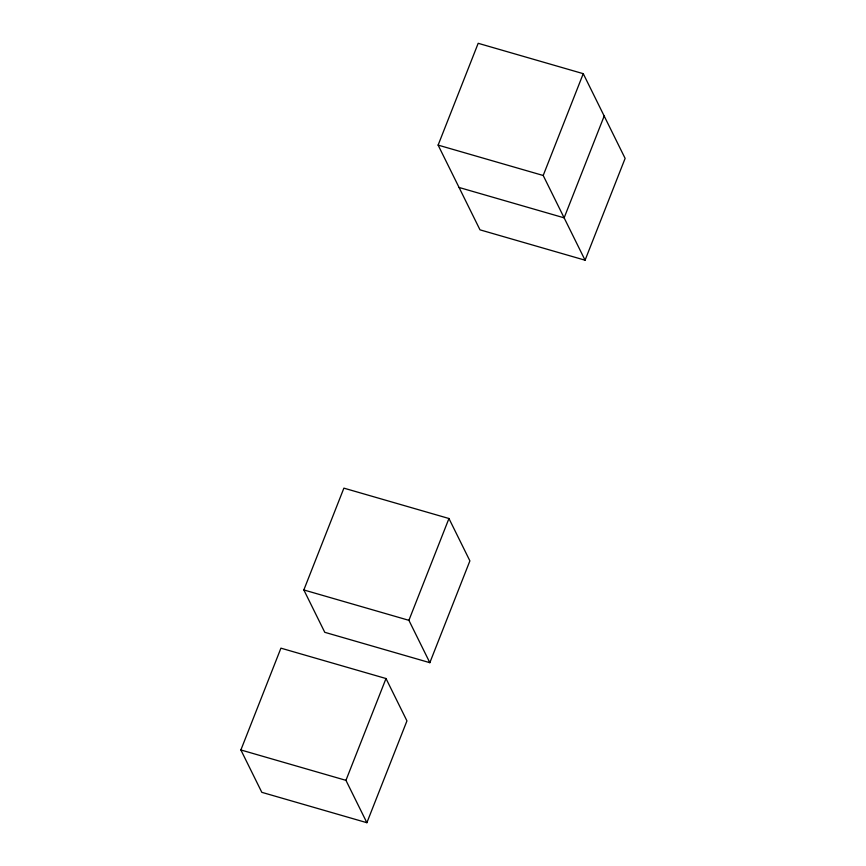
<?xml version="1.0" encoding="UTF-8"?>
<svg xmlns="http://www.w3.org/2000/svg" width="866" height="866" viewBox="0 0 866 866"><rect width="100%" height="100%" fill="white"/><g stroke="black" fill="none" stroke-linecap="round" stroke-linejoin="round"><path stroke-width="1.3" d="M438.12 145.109L478.184 43.3L583.251 73.675L625.122 158.391L585.07 260.201L479.991 229.836L438.12 145.109L543.198 175.484L585.07 260.201M240.878 749.967L280.93 648.158L386.009 678.533L406.944 720.891L366.881 822.7L261.813 792.325L240.878 749.967L345.945 780.342L366.881 822.7M303.836 589.952L343.889 488.143L448.956 518.507L469.892 560.876L429.839 662.685L324.772 632.31L303.836 589.952L408.904 620.327L429.839 662.685M543.198 175.484L583.251 73.675M604.187 116.033L564.134 217.842L459.056 187.467M345.945 780.342L386.009 678.533M408.904 620.327L448.956 518.507"/></g></svg>
